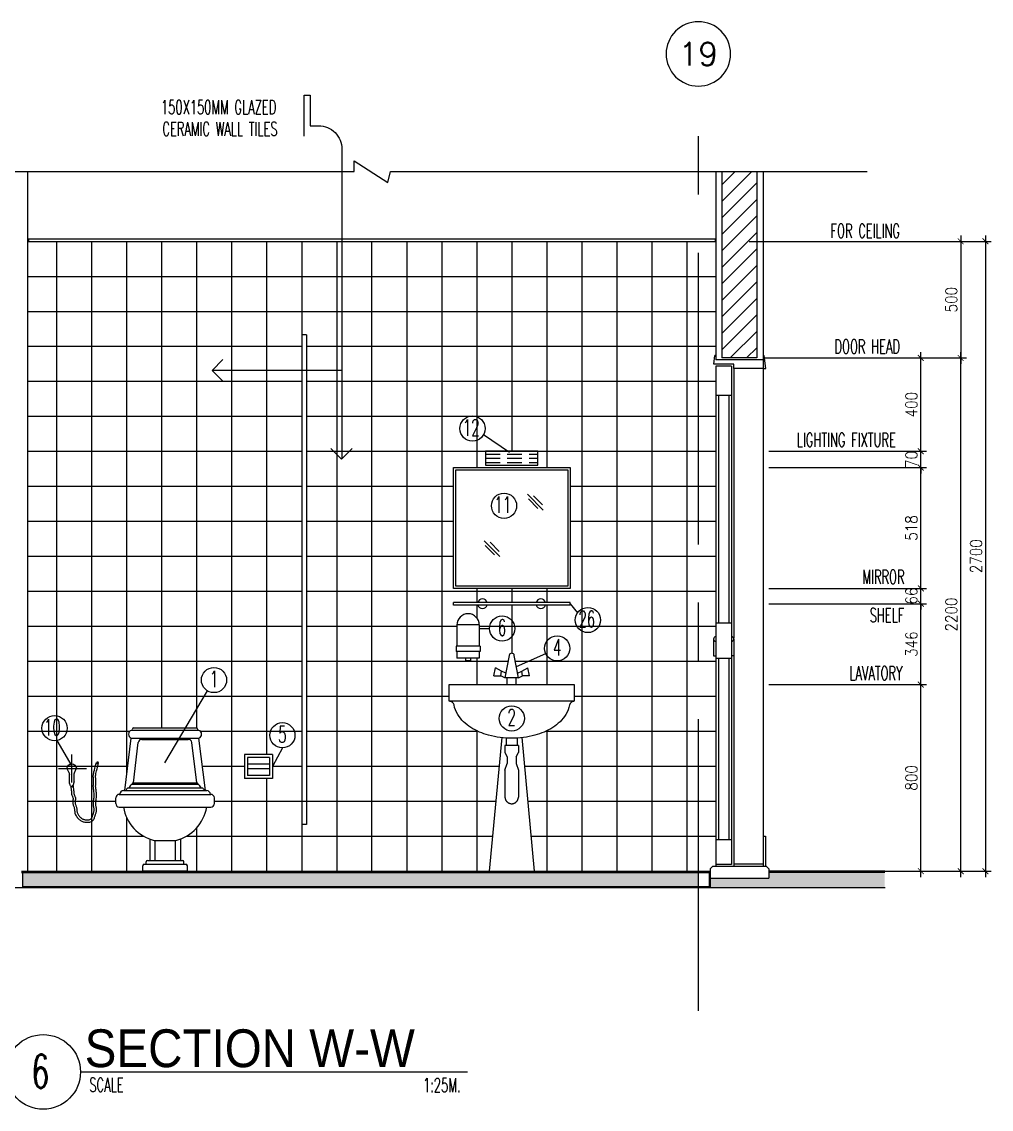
# Model space of a CAD drawing. Extents: x -171191 to -142314, y 196391 to 216316.
# Drawn here: x -158593 to -154439, y 203964 to 208626 of the extents above; entities that cross this region are included whole.
import ezdxf
from ezdxf.enums import TextEntityAlignment as Align

# ---------------------------------------------------------------- set-up
doc = ezdxf.new("R2010")
doc.units = 0
doc.header["$LTSCALE"] = 500
doc.header["$MEASUREMENT"] = 0
for name, pattern in [('CENTER2', [1.125, 0.75, -0.125, 0.125, -0.125]), ('CENTERX2', [4, 2.5, -0.5, 0.5, -0.5]), ('HIDDEN', [0.375, 0.25, -0.125]), ('HIDDEN2', [0.1875, 0.125, -0.0625])]:
    doc.linetypes.add(name, pattern=pattern)
doc.layers.get('0').update_dxf_attribs({"linetype": 'CONTINUOUS'})
doc.layers.get('DEFPOINTS').update_dxf_attribs({"linetype": 'CONTINUOUS'})
for name, color, linetype in [('A-SFIX', 2, 'CONTINUOUS'), ('AX-CR', 2, 'CONTINUOUS'), ('AX-TXT', 2, 'CONTINUOUS'), ('AXES', 11, 'CENTERX2'), ('AXIS', 11, 'CENTER2'), ('DIM1', 2, 'CONTINUOUS'), ('Dimout', 4, 'CONTINUOUS'), ('DW', 7, 'CONTINUOUS'), ('ELE', 3, 'CONTINUOUS'), ('ELV', 7, 'CONTINUOUS'), ('FIX', 2, 'CONTINUOUS'), ('HATCH', 8, 'CONTINUOUS'), ('HatchA', 11, 'CONTINUOUS'), ('PART', 9, 'CONTINUOUS'), ('Plaster', 7, 'CONTINUOUS'), ('SANI', 2, 'CONTINUOUS'), ('SETTING', 3, 'CONTINUOUS'), ('Tile', 5, 'CONTINUOUS'), ('TITLE', 1, 'CONTINUOUS'), ('TXT', 2, 'CONTINUOUS'), ('TXT1', 2, 'CONTINUOUS'), ('WALL', 6, 'CONTINUOUS'), ('WallPartition', 2, 'CONTINUOUS'), ('Windows', 9, 'CONTINUOUS')]:
    doc.layers.add(name, color=color, linetype=linetype)
doc.styles.add('DIM', font='simplex.shx', dxfattribs={"width": 0.85})
doc.styles.add('ROMANS', font='romans.shx', dxfattribs={"width": 0.6})
doc.styles.add('TTXT', font='swisse.ttf', dxfattribs={"width": 0.9})
doc.dimstyles.new('DIM1-25', dxfattribs={"dimscale": 25, "dimtxt": 2, "dimasz": 1, "dimexe": 1, "dimexo": 1, "dimgap": 0.6, "dimtad": 1, "dimdec": 0, "dimdsep": 46, "dimtxsty": 'DIM', "dimblk1": 'ARCHTICK', "dimblk2": 'ARCHTICK', "dimsah": 1, "dimcen": 0.09, "dimdle": 1, "dimclrd": 256, "dimclrt": 2, "dimadec": 0, "dimazin": 0, "dimtfac": 1, "dimtdec": 0, "dimtix": 1, "dimtmove": 1, "dimatfit": 3, "dimldrblk": 'ARCHTICK', "dimfxl": 0, "dimtvp": 2, "dimtolj": 1, "dimtzin": 0, "dimarcsym": 0})

# ---------------------------------------------------------------- blocks, each defined once
blk = doc.blocks.new('A$C69CD438C')
at = {"layer": 'A-SFIX'}
for p, q in [((76.8, 614.7, 658.7), (345.8, 614.7, 658.7)), ((38.4, 345.8, 658.7), (65.9, 570.8, 658.7)), ((65.9, 603.8, 658.7), (356.8, 603.8, 658.7)), ((65.9, 570.8, 658.7), (356.8, 570.8, 658.7)), ((111.9, 565, 658.7), (310.7, 565, 658.7)), ((384.2, 345.8, 658.7), (356.8, 570.8, 658.7)), ((75.6, 378.7, 658.7), (96.7, 551.5, 658.7)), ((347, 378.7, 658.7), (326, 551.5, 658.7)), ((70, 373.2, 658.7), (352.6, 373.2, 658.7)), ((75.6, 378.7, 658.7), (347, 378.7, 658.7)), ((15.4, 329.3, 658.7), (407.3, 329.3, 658.7)), ((32.9, 345.8, 658.7), (389.7, 345.8, 658.7)), ((51.2, 356.8, 658.7), (371.4, 356.8, 658.7)), ((0, 289.8, 658.7), (0, 314, 658.7)), ((422.6, 289.8, 658.7), (422.6, 314, 658.7)), ((15.4, 274.4, 658.7), (407.3, 274.4, 658.7)), ((145.5, 137.8, 658.7), (145.5, 46.1, 658.7)), ((164.7, 131.7, 658.7), (258, 131.7, 658.7)), ((167.4, 131.7, 658.7), (167.4, 46.1, 658.7)), ((255.2, 131.7, 658.7), (255.2, 46.1, 658.7)), ((277.2, 137.8, 658.7), (277.2, 46.1, 658.7)), ((115.6, 0, 658.7), (115.6, 23.1, 658.7)), ((307.1, 0), (115.6, 0)), ((122.2, 29.6, 658.7), (300.5, 29.6, 658.7)), ((130.5, 29.6, 658.7), (130.5, 39.5, 658.7)), ((137.1, 46.1, 658.7), (285.5, 46.1, 658.7)), ((292.1, 29.6, 658.7), (292.1, 39.5, 658.7)), ((307.1, 0, 658.7), (307.1, 23.1, 658.7))]:
    blk.add_line(p, q, dxfattribs=at)
for centre, radius, start, end in [((79.6, 606.5, 658.7), 8.68, 108.4349, 198.4349), ((343, 606.5, 658.7), 8.68, 341.5651, 71.5651), ((72.7, 587.3, 658.7), 17.8, 112.6199, 247.3801), ((111.9, 549.6, 658.7), 15.4, 90, 173.047), ((310.7, 549.6, 658.7), 15.4, 6.953, 90), ((349.9, 587.3, 658.7), 17.8, 292.6199, 67.3801), ((92.8, 342.2, 658.7), 38.5, 126.2886, 157.7863), ((76.4, 372.4, 658.7), 6.42, 96.9853, 172.0974), ((346.2, 372.4, 658.7), 6.42, 7.9026, 83.0147), ((329.8, 342.2, 658.7), 38.5, 22.2137, 53.7114), ((15.4, 314, 658.7), 15.4, 90, 180), ((35.7, 326.6, 658.7), 19.4, 98.1301, 171.8699), ((58.5, 343.3, 658.7), 15.3, 118.3046, 170.726), ((364.2, 343.3, 658.7), 15.3, 9.274, 61.6954), ((387, 326.6, 658.7), 19.4, 8.1301, 81.8699), ((407.3, 314, 658.7), 15.4, 0, 90), ((15.4, 289.8, 658.7), 15.4, 180, 270), ((407.3, 289.8, 658.7), 15.4, 270, 0), ((208.2, 304.1, 658.7), 177.8, 189.598, 255.8207), ((214.4, 304.1, 658.7), 177.8, 284.1793, 350.402), ((122.2, 23.1, 658.7), 6.59, 90, 180), ((137.1, 39.5, 658.7), 6.59, 90, 180), ((285.5, 39.5, 658.7), 6.59, 0, 90), ((300.5, 23.1, 658.7), 6.59, 0, 90)]:
    blk.add_arc(centre, radius, start, end, dxfattribs=at)
blk = doc.blocks.new('_ARCHTICK')
at = {"color": 0, "linetype": 'ByBlock', "const_width": 0.15}
blk.add_lwpolyline([(-0.5, -0.5), (0.5, 0.5)], dxfattribs=at)
blk = doc.blocks.new('*D137')
at = {"layer": 'DEFPOINTS', "color": 0}
for p in [(-155362.3, 207184.8), (-154569.6, 207184.8), (-155391.8, 204984.8)]:
    blk.add_point(p, dxfattribs=at)
at = {"layer": 'Dimout', "color": 0, "lineweight": -2}
for p, q in [((-155337.3, 207184.8), (-154544.6, 207184.8)), ((-155366.8, 204984.8), (-154544.6, 204984.8))]:
    blk.add_line(p, q, dxfattribs=at)
at = {"layer": 'Dimout', "lineweight": -2}
blk.add_line((-154569.6, 204959.8), (-154569.6, 207209.8), dxfattribs=at)
at = {"layer": 'Dimout', "lineweight": -2, "xscale": 25, "yscale": 25, "zscale": 25}
for p, rotation in [((-154569.6, 207184.8), 90), ((-154569.6, 204984.8), 270)]:
    blk.add_blockref('_ARCHTICK', p, dxfattribs=dict(at, rotation=rotation))
at = {"layer": 'Dimout', "color": 2, "insert": (-154609.6, 206084.8), "char_height": 50, "attachment_point": 5, "rotation": 90, "style": 'DIM'}
blk.add_mtext('\\A1;2200', dxfattribs=at)
blk = doc.blocks.new('*D136')
at = {"layer": 'DEFPOINTS', "color": 0}
for p in [(-155416.8, 205784.8), (-154740.5, 205784.8), (-155391.8, 204984.8)]:
    blk.add_point(p, dxfattribs=at)
at = {"layer": 'Dimout', "color": 0, "lineweight": -2}
for p, q in [((-155391.8, 205784.8), (-154715.5, 205784.8)), ((-155366.8, 204984.8), (-154715.5, 204984.8))]:
    blk.add_line(p, q, dxfattribs=at)
at = {"layer": 'Dimout', "lineweight": -2}
blk.add_line((-154740.5, 204959.8), (-154740.5, 205809.8), dxfattribs=at)
at = {"layer": 'Dimout', "lineweight": -2, "xscale": 25, "yscale": 25, "zscale": 25}
for p, rotation in [((-154740.5, 205784.8), 90), ((-154740.5, 204984.8), 270)]:
    blk.add_blockref('_ARCHTICK', p, dxfattribs=dict(at, rotation=rotation))
at = {"layer": 'Dimout', "color": 2, "insert": (-154780.5, 205384.8), "char_height": 50, "attachment_point": 5, "rotation": 90, "style": 'DIM'}
blk.add_mtext('\\A1;800', dxfattribs=at)
blk = doc.blocks.new('*D135')
at = {"layer": 'DEFPOINTS', "color": 0}
for p in [(-155501.5, 207684.8), (-155442.1, 207184.8), (-154569.6, 207184.8)]:
    blk.add_point(p, dxfattribs=at)
at = {"layer": 'Dimout', "lineweight": -2}
blk.add_line((-154569.6, 207709.8), (-154569.6, 207159.8), dxfattribs=at)
at = {"layer": 'Dimout', "color": 0, "lineweight": -2}
for p, q in [((-155476.5, 207684.8), (-154544.6, 207684.8)), ((-155417.1, 207184.8), (-154544.6, 207184.8))]:
    blk.add_line(p, q, dxfattribs=at)
at = {"layer": 'Dimout', "lineweight": -2, "xscale": 25, "yscale": 25, "zscale": 25}
for p, rotation in [((-154569.6, 207684.8), 90), ((-154569.6, 207184.8), 270)]:
    blk.add_blockref('_ARCHTICK', p, dxfattribs=dict(at, rotation=rotation))
at = {"layer": 'Dimout', "color": 2, "insert": (-154609.6, 207434.8), "char_height": 50, "attachment_point": 5, "rotation": 90, "style": 'DIM'}
blk.add_mtext('\\A1;500', dxfattribs=at)
blk = doc.blocks.new('*D134')
at = {"layer": 'DEFPOINTS', "color": 0}
for p in [(-155416.8, 206131.2), (-154740.5, 206131.2), (-155416.8, 205784.8)]:
    blk.add_point(p, dxfattribs=at)
at = {"layer": 'Dimout', "color": 0, "lineweight": -2}
for p, q in [((-155391.8, 206131.2), (-154715.5, 206131.2)), ((-155391.8, 205784.8), (-154715.5, 205784.8))]:
    blk.add_line(p, q, dxfattribs=at)
at = {"layer": 'Dimout', "lineweight": -2}
blk.add_line((-154740.5, 205759.8), (-154740.5, 206156.2), dxfattribs=at)
at = {"layer": 'Dimout', "lineweight": -2, "xscale": 25, "yscale": 25, "zscale": 25}
for p, rotation in [((-154740.5, 206131.2), 90), ((-154740.5, 205784.8), 270)]:
    blk.add_blockref('_ARCHTICK', p, dxfattribs=dict(at, rotation=rotation))
at = {"layer": 'Dimout', "color": 2, "insert": (-154780.5, 205958), "char_height": 50, "attachment_point": 5, "rotation": 90, "style": 'DIM'}
blk.add_mtext('\\A1;346', dxfattribs=at)
blk = doc.blocks.new('*D133')
at = {"layer": 'DEFPOINTS', "color": 0}
for p in [(-155403.3, 207184.8), (-154740.5, 207184.8), (-155416.8, 206784.8)]:
    blk.add_point(p, dxfattribs=at)
at = {"layer": 'Dimout', "color": 0, "lineweight": -2}
for p, q in [((-155378.3, 207184.8), (-154715.5, 207184.8)), ((-155391.8, 206784.8), (-154715.5, 206784.8))]:
    blk.add_line(p, q, dxfattribs=at)
at = {"layer": 'Dimout', "lineweight": -2}
blk.add_line((-154740.5, 206759.8), (-154740.5, 207209.8), dxfattribs=at)
at = {"layer": 'Dimout', "lineweight": -2, "xscale": 25, "yscale": 25, "zscale": 25}
for p, rotation in [((-154740.5, 207184.8), 90), ((-154740.5, 206784.8), 270)]:
    blk.add_blockref('_ARCHTICK', p, dxfattribs=dict(at, rotation=rotation))
at = {"layer": 'Dimout', "color": 2, "insert": (-154780.5, 206984.8), "char_height": 50, "attachment_point": 5, "rotation": 90, "style": 'DIM'}
blk.add_mtext('\\A1;400', dxfattribs=at)
blk = doc.blocks.new('*D132')
at = {"layer": 'DEFPOINTS', "color": 0}
for p in [(-155416.8, 206784.8), (-154740.5, 206784.8), (-155416.8, 206714.8)]:
    blk.add_point(p, dxfattribs=at)
at = {"layer": 'Dimout', "color": 0, "lineweight": -2}
for p, q in [((-155391.8, 206784.8), (-154715.5, 206784.8)), ((-155391.8, 206714.8), (-154715.5, 206714.8))]:
    blk.add_line(p, q, dxfattribs=at)
at = {"layer": 'Dimout', "lineweight": -2}
for p, q in [((-154740.5, 206784.8), (-154740.5, 206809.8)), ((-154740.5, 206714.8), (-154740.5, 206784.8)), ((-154740.5, 206714.8), (-154740.5, 206689.8))]:
    blk.add_line(p, q, dxfattribs=at)
at = {"layer": 'Dimout', "lineweight": -2, "xscale": 25, "yscale": 25, "zscale": 25}
for p, rotation in [((-154740.5, 206784.8), 270), ((-154740.5, 206714.8), 90)]:
    blk.add_blockref('_ARCHTICK', p, dxfattribs=dict(at, rotation=rotation))
at = {"layer": 'Dimout', "color": 2, "insert": (-154780.5, 206749.8), "char_height": 50, "attachment_point": 5, "rotation": 90, "style": 'DIM'}
blk.add_mtext('\\A1;70', dxfattribs=at)
blk = doc.blocks.new('*D131')
at = {"layer": 'DEFPOINTS', "color": 0}
for p in [(-155416.8, 206714.8), (-154740.5, 206714.8), (-155416.8, 206197.1)]:
    blk.add_point(p, dxfattribs=at)
at = {"layer": 'Dimout', "lineweight": -2}
blk.add_line((-154740.5, 206172.1), (-154740.5, 206739.8), dxfattribs=at)
at = {"layer": 'Dimout', "color": 0, "lineweight": -2}
for p, q in [((-155391.8, 206714.8), (-154715.5, 206714.8)), ((-155391.8, 206197.1), (-154715.5, 206197.1))]:
    blk.add_line(p, q, dxfattribs=at)
at = {"layer": 'Dimout', "lineweight": -2, "xscale": 25, "yscale": 25, "zscale": 25}
for p, rotation in [((-154740.5, 206714.8), 90), ((-154740.5, 206197.1), 270)]:
    blk.add_blockref('_ARCHTICK', p, dxfattribs=dict(at, rotation=rotation))
at = {"layer": 'Dimout', "color": 2, "insert": (-154780.5, 206456), "char_height": 50, "attachment_point": 5, "rotation": 90, "style": 'DIM'}
blk.add_mtext('\\A1;518', dxfattribs=at)
blk = doc.blocks.new('*D130')
at = {"layer": 'DEFPOINTS', "color": 0}
for p in [(-155416.8, 206197.1), (-154740.5, 206197.1), (-155416.8, 206131.2)]:
    blk.add_point(p, dxfattribs=at)
at = {"layer": 'Dimout', "lineweight": -2}
for p, q in [((-154740.5, 206197.1), (-154740.5, 206222.1)), ((-154740.5, 206131.2), (-154740.5, 206197.1)), ((-154740.5, 206131.2), (-154740.5, 206106.2))]:
    blk.add_line(p, q, dxfattribs=at)
at = {"layer": 'Dimout', "color": 0, "lineweight": -2}
for p, q in [((-155391.8, 206197.1), (-154715.5, 206197.1)), ((-155391.8, 206131.2), (-154715.5, 206131.2))]:
    blk.add_line(p, q, dxfattribs=at)
at = {"layer": 'Dimout', "lineweight": -2, "xscale": 25, "yscale": 25, "zscale": 25}
for p, rotation in [((-154740.5, 206197.1), 270), ((-154740.5, 206131.2), 90)]:
    blk.add_blockref('_ARCHTICK', p, dxfattribs=dict(at, rotation=rotation))
at = {"layer": 'Dimout', "color": 2, "insert": (-154780.5, 206164.2), "char_height": 50, "attachment_point": 5, "rotation": 90, "style": 'DIM'}
blk.add_mtext('\\A1;66', dxfattribs=at)
blk = doc.blocks.new('A$C753C42D5')
at = {"layer": 'SANI', "linetype": 'Continuous'}
for p, q in [((0.2568, 0.9248), (0.2394, 0.8287)), ((0.2968, 0.8287), (0.2793, 0.9248)), ((0.1923, 0.8373), (0.1985, 0.8714)), ((0.225, 0.8568), (0.1985, 0.8714)), ((0.2215, 0.8373), (0.225, 0.8568)), ((0.2429, 0.8483), (0.225, 0.8568)), ((0.2933, 0.8483), (0.3112, 0.8568)), ((0.3112, 0.8568), (0.3377, 0.8714)), ((0.3147, 0.8373), (0.3112, 0.8568)), ((0.3439, 0.8373), (0.3377, 0.8714)), ((0.1923, 0.8373), (0.2215, 0.8373)), ((0.2394, 0.8287), (0.2215, 0.8373)), ((0.2968, 0.8287), (0.2394, 0.8287)), ((0.2489, 0.8), (0.2489, 0.8287)), ((0.2872, 0.8), (0.2872, 0.8287)), ((0.2968, 0.8287), (0.3147, 0.8373)), ((0.3439, 0.8373), (0.3147, 0.8373)), ((0.2252, 0.5724), (0.1713, 0)), ((0.3109, 0.5724), (0.3648, 0))]:
    blk.add_line(p, q, dxfattribs=at)
at = {"layer": 'SANI', "linetype": 'HIDDEN2'}
for p, q in [((0.2441, 0.57), (0.2441, 0.5382)), ((0.292, 0.57), (0.292, 0.5382)), ((0.2968, 0.5382), (0.2394, 0.5382)), ((0.2394, 0.5382), (0.2394, 0.5094)), ((0.2968, 0.5382), (0.2968, 0.5094)), ((0.2394, 0.5094), (0.2489, 0.4903)), ((0.2489, 0.4903), (0.2489, 0.4616)), ((0.2872, 0.4903), (0.2968, 0.5094)), ((0.2872, 0.4903), (0.2872, 0.4616)), ((0.2394, 0.4328), (0.2489, 0.4616)), ((0.2394, 0.4328), (0.2394, 0.3179)), ((0.2872, 0.4616), (0.2968, 0.4328)), ((0.2968, 0.4328), (0.2968, 0.3179))]:
    blk.add_line(p, q, dxfattribs=at)
at = {"layer": 'SANI', "linetype": 'Continuous'}
blk.add_lwpolyline([(0.5362, 0.8), (0.5362, 0.789), (0.5362, 0.7282), (0, 0.7282), (0, 0.789), (0, 0.8)], close=True, dxfattribs=at)
for points in [[(0.5158, 0.7124, -0.107261), (0.5003, 0.6716, -0.107169), (0.4442, 0.6162, -0.077294), (0.3677, 0.5829, -0.06439), (0.2685, 0.57, -0.06439), (0.1694, 0.5829, -0.077294), (0.0929, 0.6162, -0.107169), (0.0368, 0.6716, -0.107938), (0.0212, 0.7126, -0.000994)], [(0.517, 0.7282, -0.000994), (0.517, 0.7278, -0.145509)]]:
    blk.add_lwpolyline(points, format="xyb", dxfattribs=at)
for centre, radius, start, end in [((0.2681, 0.9226), 0.0115, 9.5273, 170.4727), ((0.0024, 0.709), 0.0191, 10.8078, 88.4915), ((0.5347, 0.709), 0.0191, 89.1936, 170.0196)]:
    blk.add_arc(centre, radius, start, end, dxfattribs=at)
at = {"layer": 'SANI', "linetype": 'HIDDEN2'}
blk.add_arc((0.2681, 0.3179), 0.0287, 180, 0, dxfattribs=at)
blk = doc.blocks.new('A$C24F356C9')
at = {"layer": 'SANI'}
for p, q in [((0, 0.1021), (0.12, 0.1021)), ((0, 0.1021), (0, 0)), ((0.12, 0.1021), (0.12, 0)), ((0.0128, 0.0893), (0.1072, 0.0893)), ((0.0128, 0.0893), (0.0128, 0.0128)), ((0.0128, 0.0606), (0.1072, 0.0606)), ((0.1072, 0.0893), (0.1072, 0.0128)), ((0, 0), (0.12, 0)), ((0.0128, 0.0414), (0.1072, 0.0414)), ((0.0128, 0.0128), (0.1072, 0.0128))]:
    blk.add_line(p, q, dxfattribs=at)
blk = doc.blocks.new('A$C54676CD1')
at = {"layer": 'AXIS', "linetype": 'CENTER2', "ltscale": 10}
for p, q in [((0.1153, 0.1709), (0.1153, 0.29)), ((0.1716, 0.2302), (0.0525, 0.2302))]:
    blk.add_line(p, q, dxfattribs=at)
at = {"layer": 'DIM1', "linetype": 'HIDDEN'}
for points in [[(0.1196, 0.156), (0.1183, 0.1482), (0.1175, 0.142), (0.117, 0.1369), (0.1167, 0.1328), (0.1165, 0.1294), (0.1164, 0.1262), (0.1161, 0.1231), (0.1155, 0.1198), (0.1146, 0.1167), (0.1135, 0.1137), (0.1124, 0.1111), (0.1114, 0.1087), (0.1105, 0.1066), (0.1099, 0.1048), (0.1094, 0.1033), (0.1092, 0.1022), (0.1092, 0.1011), (0.1093, 0.0997), (0.1095, 0.0979), (0.1099, 0.0957), (0.1104, 0.0932), (0.1108, 0.0902), (0.111, 0.0869), (0.1109, 0.0832), (0.1103, 0.0796), (0.1094, 0.0762), (0.1084, 0.0731), (0.1073, 0.0702), (0.1063, 0.0674), (0.1053, 0.0648), (0.1046, 0.0625), (0.104, 0.0602), (0.1036, 0.058), (0.1033, 0.0555), (0.1031, 0.0527), (0.1028, 0.0497), (0.1025, 0.0464), (0.102, 0.0428), (0.1012, 0.039), (0.1, 0.0351), (0.0983, 0.0312), (0.0963, 0.0275), (0.094, 0.0241), (0.0915, 0.0208), (0.0889, 0.0178), (0.0862, 0.0149), (0.0834, 0.0123), (0.0806, 0.01), (0.0778, 0.0079), (0.0749, 0.0061), (0.0719, 0.0045), (0.0689, 0.0032), (0.0658, 0.0022), (0.0627, 0.0014), (0.0595, 0.0008), (0.0563, 0.0004), (0.0529, 0.0001), (0.0494, 0), (0.0458, 0.0001), (0.042, 0.0004), (0.0382, 0.001), (0.0344, 0.0021), (0.0306, 0.0036), (0.0269, 0.0059), (0.0237, 0.0088), (0.0212, 0.012), (0.0194, 0.0153), (0.018, 0.0186), (0.0169, 0.0217), (0.016, 0.0246), (0.0152, 0.0273), (0.0145, 0.0298), (0.0137, 0.0322), (0.0128, 0.0347), (0.0119, 0.0374), (0.011, 0.0402), (0.0102, 0.0433), (0.0095, 0.0465), (0.0091, 0.05), (0.0089, 0.0537), (0.0092, 0.0573), (0.0097, 0.0607), (0.0103, 0.064), (0.011, 0.0671), (0.0116, 0.0702), (0.012, 0.0732), (0.0124, 0.0763), (0.0125, 0.0795), (0.0124, 0.0831), (0.012, 0.087), (0.0115, 0.0913), (0.0109, 0.0959), (0.0102, 0.1007), (0.0096, 0.1057), (0.0092, 0.1108), (0.009, 0.1161), (0.009, 0.1212), (0.0094, 0.1262), (0.0099, 0.1309), (0.0105, 0.1354), (0.0111, 0.1396), (0.0117, 0.1435), (0.0122, 0.1471), (0.0125, 0.1503), (0.0126, 0.1533), (0.0126, 0.1563), (0.0125, 0.1592), (0.0123, 0.1622), (0.012, 0.1652), (0.0118, 0.1684), (0.0116, 0.1717), (0.0115, 0.1752), (0.0116, 0.1787), (0.0118, 0.1822), (0.012, 0.1855), (0.0123, 0.1887), (0.0126, 0.1917), (0.0127, 0.1946), (0.0128, 0.1973), (0.0128, 0.1998), (0.0125, 0.2023), (0.0121, 0.2051), (0.0113, 0.2089), (0.0101, 0.214), (0.0085, 0.2207), (0.0062, 0.2293), (0.0034, 0.2403), (0, 0.254)], [(0.1097, 0.1576), (0.1084, 0.1496), (0.1076, 0.1431), (0.107, 0.1378), (0.1067, 0.1334), (0.1066, 0.1299), (0.1064, 0.127), (0.1062, 0.1244), (0.1057, 0.1221), (0.1051, 0.1197), (0.1042, 0.1174), (0.1032, 0.115), (0.1022, 0.1127), (0.1012, 0.1103), (0.1004, 0.1079), (0.0997, 0.1056), (0.0993, 0.1032), (0.0992, 0.1009), (0.0993, 0.0986), (0.0997, 0.0963), (0.1001, 0.0939), (0.1005, 0.0916), (0.1009, 0.0892), (0.101, 0.0867), (0.1009, 0.0842), (0.1005, 0.0817), (0.0998, 0.0791), (0.099, 0.0764), (0.098, 0.0737), (0.0969, 0.0709), (0.0959, 0.0681), (0.095, 0.0653), (0.0942, 0.0624), (0.0937, 0.0595), (0.0933, 0.0565), (0.0931, 0.0535), (0.0929, 0.0506), (0.0926, 0.0476), (0.0922, 0.0446), (0.0915, 0.0416), (0.0906, 0.0386), (0.0893, 0.0356), (0.0877, 0.0327), (0.0858, 0.0298), (0.0837, 0.0271), (0.0815, 0.0245), (0.0792, 0.0221), (0.0768, 0.0198), (0.0745, 0.0179), (0.0722, 0.0162), (0.0699, 0.0148), (0.0676, 0.0136), (0.0653, 0.0126), (0.063, 0.0118), (0.0605, 0.0112), (0.0579, 0.0107), (0.0552, 0.0103), (0.0523, 0.0101), (0.0493, 0.01), (0.0463, 0.0101), (0.0433, 0.0103), (0.0404, 0.0108), (0.0376, 0.0116), (0.0351, 0.0126), (0.0329, 0.0139), (0.0311, 0.0156), (0.0296, 0.0176), (0.0283, 0.0198), (0.0273, 0.0222), (0.0264, 0.0248), (0.0256, 0.0274), (0.0248, 0.0301), (0.024, 0.0328), (0.0232, 0.0354), (0.0223, 0.038), (0.0214, 0.0405), (0.0206, 0.043), (0.0199, 0.0456), (0.0194, 0.0482), (0.019, 0.0508), (0.019, 0.0535), (0.0192, 0.0562), (0.0196, 0.0591), (0.0201, 0.062), (0.0208, 0.0652), (0.0214, 0.0685), (0.022, 0.0719), (0.0223, 0.0756), (0.0225, 0.0795), (0.0223, 0.0837), (0.022, 0.088), (0.0214, 0.0926), (0.0208, 0.0972), (0.0201, 0.102), (0.0196, 0.1067), (0.0192, 0.1115), (0.019, 0.1162), (0.019, 0.1208), (0.0193, 0.1253), (0.0198, 0.1297), (0.0204, 0.134), (0.021, 0.1381), (0.0216, 0.1421), (0.0221, 0.146), (0.0225, 0.1497), (0.0226, 0.1532), (0.0226, 0.1565), (0.0225, 0.1598), (0.0222, 0.1629), (0.022, 0.166), (0.0217, 0.1691), (0.0216, 0.1721), (0.0215, 0.1752), (0.0216, 0.1783), (0.0217, 0.1815), (0.022, 0.1846), (0.0223, 0.1878), (0.0225, 0.191), (0.0227, 0.1942), (0.0228, 0.1973), (0.0227, 0.2004), (0.0225, 0.2035), (0.0219, 0.2069), (0.0211, 0.2111), (0.0199, 0.2163), (0.0182, 0.2231), (0.0159, 0.2318), (0.0131, 0.2428), (0.0097, 0.2564)]]:
    blk.add_lwpolyline(points, dxfattribs=at)
at = {"layer": 'DIM1'}
blk.add_circle((0.0046, 0.2544), 0.00364, dxfattribs=at)
at = {"layer": 'SETTING'}
for p, q in [((0.1037, 0.2112), (0.0958, 0.229)), ((0.1053, 0.1733), (0.1053, 0.2039)), ((0.1253, 0.1733), (0.1253, 0.2039)), ((0.1268, 0.2112), (0.1347, 0.229)), ((0.1067, 0.1648), (0.1058, 0.1685)), ((0.1089, 0.1585), (0.1067, 0.1648)), ((0.1144, 0.1503), (0.1089, 0.1585)), ((0.1147, 0.1503), (0.1205, 0.1567)), ((0.1223, 0.1606), (0.1235, 0.1639)), ((0.124, 0.1658), (0.1247, 0.1685))]:
    blk.add_line(p, q, dxfattribs=at)
for centre, radius, start, end in [((0.1153, 0.2302), 0.02, 4.7712, 175.2288), ((0.1013, 0.2314), 0.006, 175.2288, 203.9684), ((0.0873, 0.2039), 0.018, 0, 23.9684), ((0.0973, 0.206), 0.008, 0, 23.9684), ((0.1433, 0.2039), 0.018, 156.0316, 180), ((0.1333, 0.206), 0.008, 156.0316, 180), ((0.1292, 0.2314), 0.006, 336.0316, 4.7712), ((0.1253, 0.1733), 0.02, 180, 193.7048), ((0.1034, 0.1672), 0.02, 328.3138, 340.7517), ((0.1046, 0.1705), 0.02, 340.7517, 346.2952), ((0.1053, 0.1733), 0.02, 346.2952, 0)]:
    blk.add_arc(centre, radius, start, end, dxfattribs=at)
blk = doc.blocks.new('walling')
at = {"layer": 'ELV'}
blk.add_line((0.1363, -1.1797), (-0.4198, -1.1797), dxfattribs=at)
blk.add_lwpolyline([(-0.025, -0.176), (-0.025, 0), (0, 0), (0, -0.1306), (0.0363, -0.1306, -0.414214), (0.1363, -0.2306), (0.1363, -1.5582)], format="xyb", dxfattribs=at)
at = {"layer": 'WALL'}
for p, q in [((-0.4198, -1.1797), (-0.3736, -1.1334)), ((-0.4198, -1.1797), (-0.3736, -1.2259)), ((0.1345, -1.56), (0.0882, -1.5137)), ((0.1345, -1.56), (0.1808, -1.5137))]:
    blk.add_line(p, q, dxfattribs=at)
at = {"layer": 'TXT', "style": 'ROMANS', "width": 0.6}
for s, p in [('150X150MM GLAZED', (-0.639, -0.0816)), ('CERAMIC WALL TILES', (-0.6331, -0.1746))]:
    blk.add_text(s, height=0.06, dxfattribs=at).set_placement(p)
blk = doc.blocks.new('AXU')
at = {"layer": 'AX-CR'}
blk.add_circle((0, 350), 350, dxfattribs=at)
at = {"layer": 'AX-TXT', "style": 'ROMANS'}
blk.add_attdef('AX', text='', height=250, dxfattribs=at).set_placement((0, 350), align=Align.MIDDLE)
blk = doc.blocks.new('*D138')
at = {"layer": 'DEFPOINTS', "color": 0}
for p in [(-154569.6, 207684.8), (-154569.6, 204984.8), (-154463.7, 204984.8)]:
    blk.add_point(p, dxfattribs=at)
at = {"layer": 'Dimout', "lineweight": -2}
blk.add_line((-154463.7, 207709.8), (-154463.7, 204959.8), dxfattribs=at)
at = {"layer": 'Dimout', "color": 0, "lineweight": -2}
for p, q in [((-154544.6, 207684.8), (-154438.7, 207684.8)), ((-154544.6, 204984.8), (-154438.7, 204984.8))]:
    blk.add_line(p, q, dxfattribs=at)
at = {"layer": 'Dimout', "lineweight": -2, "xscale": 25, "yscale": 25, "zscale": 25}
for p, rotation in [((-154463.7, 207684.8), 90), ((-154463.7, 204984.8), 270)]:
    blk.add_blockref('_ARCHTICK', p, dxfattribs=dict(at, rotation=rotation))
at = {"layer": 'Dimout', "color": 2, "insert": (-154503.7, 206334.8), "char_height": 50, "attachment_point": 5, "rotation": 90, "style": 'DIM'}
blk.add_mtext('\\A1;2700', dxfattribs=at)

msp = doc.modelspace()

# ---------------------------------------------------------------- hatches: boundary and pattern name
at = {"layer": 'HATCH'}
h = msp.add_hatch(dxfattribs=at)
h.set_pattern_fill('AR-SAND', color=256, scale=25, style=0)
h.set_pattern_definition([(37.5, (48302.03, -36782.923), (-1.574834, 48.170594), [0, -38, 0, -42.5, 0, -40.625]), (7.5, (48302.03, -36782.92), (44.244418, 70.553652), [0, -20.5, 0, -34.25, 0, -13.125]), (327.5, (48271.28, -36782.923), (77.8535465, 0.1414763), [0, -12.5, 0, -45, 0, -58.75]), (317.5, (48271.28, -36782.92), (75.153165, 21.941889), [0, -6.25, 0, -29.5, 0, -33.75])])
h.paths.add_polyline_path([(-160093.8, 204978.8), (-160792.7, 204978.8), (-160792.7, 204914.8), (-160093.8, 204914.8)])
h.paths.add_polyline_path([(-158747.8, 204978.8), (-160089.8, 204978.8), (-160089.8, 204918.8), (-158747.8, 204918.8)])
h.paths.add_polyline_path([(-155693.8, 204978.8), (-158589.8, 204978.8), (-158589.8, 204918.8), (-155693.8, 204918.8)])
h.paths.add_polyline_path([(-154894.9, 204978.8), (-155391.8, 204978.8), (-155391.8, 204954.8), (-155643.8, 204954.8), (-155643.8, 204914.8), (-154894.9, 204914.8)])
at = {"layer": 'HatchA'}
h = msp.add_hatch(dxfattribs=at)
h.set_pattern_fill('ANSI31', color=256, scale=400, style=0)
h.set_pattern_definition([(45, (29596.43, -15095.9), (-35.355339, 35.355339), [])])
h.paths.add_polyline_path([(-155593.8, 207984.8), (-155443.8, 207984.8), (-155443.8, 207184.8), (-155593.8, 207184.8)])

# ---------------------------------------------------------------- linework, layer by layer
msp.add_line((-155622.5, 207694.8), (-158568.8, 207694.8))
at = {"layer": 'AXES'}
msp.add_line((-155693.8, 204385.9), (-155693.8, 208350.3), dxfattribs=at)
at = {"layer": 'DW'}
for p, q in [((-156614.6, 206856.2), (-156502.5, 206780.4)), ((-156243.8, 206131.2), (-156211.3, 206092.5)), ((-156632.7, 206024.9), (-156588.8, 206024.9)), ((-156473.8, 205861.6), (-156348, 205918)), ((-157980.8, 205449.9), (-157797.1, 205757.8)), ((-158443.4, 205544.7), (-158379.3, 205435)), ((-157476.4, 205513.5), (-157519.3, 205433.8))]:
    msp.add_line(p, q, dxfattribs=at)
at = {"layer": 'ELE'}
msp.add_lwpolyline([(-158643.8, 207984.8), (-157168.5, 207984.8), (-157168.5, 208030), (-157025.1, 207936.5), (-157013.3, 207984.8), (-156900.1, 207984.8), (-154970.4, 207984.8)], dxfattribs=at)
at = {"layer": 'FIX'}
for p, q in [((-156359.1, 206532.8), (-156426.7, 206600.5)), ((-156381.2, 206540.2), (-156421.8, 206580.8)), ((-156361.5, 206554.9), (-156400.9, 206594.3)), ((-156544.7, 206333.1), (-156612.4, 206400.7)), ((-156547.2, 206355.2), (-156586.5, 206394.6)), ((-156566.9, 206340.5), (-156607.4, 206381.1))]:
    msp.add_line(p, q, dxfattribs=at)
at = {"layer": 'FIX', "color": 2}
for p, q in [((-156743.8, 206125.8), (-156743.8, 206136.6)), ((-156243.8, 206136.6), (-156743.8, 206136.6)), ((-156243.8, 206125.8), (-156743.8, 206125.8)), ((-156243.8, 206125.8), (-156243.8, 206136.6))]:
    msp.add_line(p, q, dxfattribs=at)
for points in [[(-156243.8, 206714.8), (-156243.8, 206197.1), (-156743.8, 206197.1), (-156743.8, 206714.8)], [(-156253.8, 206704.8), (-156253.8, 206207.1), (-156733.8, 206207.1), (-156733.8, 206704.8)]]:
    msp.add_lwpolyline(points, close=True, dxfattribs=at)
for centre in [(-156661.8, 206882.3), (-156526.6, 206551.3), (-156167.2, 206061.4), (-156534.8, 206024.9), (-156298.8, 205940), (-157769.5, 205804.1), (-156493.5, 205639.7), (-158452.6, 205597.9), (-157476.4, 205567.5)]:
    msp.add_circle(centre, 54, dxfattribs=at)
for centre, start, end in [((-156618.8, 206131.2), 15.2023, 164.7977), ((-156618.8, 206131.2), 195.2023, 344.7977), ((-156368.8, 206131.2), 15.2023, 164.7977), ((-156368.8, 206131.2), 195.2023, 344.7977)]:
    msp.add_arc(centre, 20.6, start, end, dxfattribs=at)
at = {"layer": 'HATCH', "linetype": 'HIDDEN2'}
for p, q in [((-156606.3, 206772.8), (-156381.3, 206772.8)), ((-156606.3, 206754.8), (-156381.3, 206754.8)), ((-156606.3, 206736.8), (-156381.3, 206736.8))]:
    msp.add_line(p, q, dxfattribs=at)
at = {"layer": 'PART', "linetype": 'ByBlock'}
for p, q in [((-157393.8, 207284.8), (-157393.8, 205184.8)), ((-157373.8, 207284.8), (-157373.8, 205184.8))]:
    msp.add_line(p, q, dxfattribs=at)
at = {"layer": 'Plaster'}
for p, q in [((-158568.8, 207984.8), (-158568.8, 204984.8)), ((-155618.8, 207984.8), (-155618.8, 207177.4)), ((-155416.8, 207984.8), (-155416.8, 207177.4)), ((-158565.1, 207694.8), (-158565.1, 207684.8)), ((-158565.1, 207694.8), (-158565.1, 207684.8)), ((-155622.5, 207694.8), (-155622.5, 207684.8)), ((-155622.5, 207694.8), (-155622.5, 207684.8)), ((-155416.8, 205014.8), (-155542.3, 205014.8)), ((-158593.8, 204984.8), (-155643.8, 204984.8)), ((-158593.8, 204978.8), (-155643.8, 204978.8)), ((-154894.9, 204984.8), (-155391.8, 204984.8))]:
    msp.add_line(p, q, dxfattribs=at)
at = {"layer": 'SANI'}
for p, q in [((-156361.2, 206714.8), (-156343.1, 206714.8)), ((-156728.6, 206040.4), (-156728.6, 205949.4)), ((-156632.7, 206040.4), (-156728.6, 206040.4)), ((-156632.7, 206040.4), (-156632.7, 205949.4)), ((-156732.4, 205949.4), (-156732.4, 205926.4)), ((-156628.8, 205949.4), (-156732.4, 205949.4)), ((-156628.8, 205926.4), (-156732.4, 205926.4)), ((-156728.6, 205926.4), (-156728.6, 205898.1)), ((-156632.7, 205926.4), (-156632.7, 205898.1)), ((-156628.8, 205949.4), (-156628.8, 205926.4)), ((-156632.7, 205898.1), (-156728.6, 205898.1)), ((-156691.2, 205898.1), (-156691.2, 205886.5)), ((-156670.1, 205886.5), (-156691.2, 205886.5)), ((-156670.1, 205898.1), (-156670.1, 205886.5))]:
    msp.add_line(p, q, dxfattribs=at)
at = {"layer": 'SANI', "color": 6}
msp.add_line((-158341.5, 204124.2), (-156683.8, 204124.2), dxfattribs=at)
at = {"layer": 'SANI'}
msp.add_lwpolyline([(-156606.3, 206724.8), (-156381.3, 206724.8), (-156381.3, 206784.8), (-156606.3, 206784.8)], close=True, dxfattribs=at)
msp.add_arc((-156680.6, 206040.4), 47.9, 0, 180, dxfattribs=at)
at = {"layer": 'Tile'}
for p, q in [((-158568.8, 207684.8), (-155618.8, 207684.8)), ((-158443.8, 207684.8), (-158443.8, 204984.8)), ((-158293.8, 207684.8), (-158293.8, 204984.8)), ((-158143.8, 207684.8), (-158143.8, 205399.4)), ((-157993.8, 207684.8), (-157993.8, 205599.5)), ((-157843.8, 207684.8), (-157843.8, 205599.5)), ((-157693.8, 207684.8), (-157693.8, 204984.8)), ((-157543.8, 207684.8), (-157543.8, 205484.8)), ((-157393.8, 207684.8), (-157393.8, 204984.8)), ((-157243.8, 207684.8), (-157243.8, 204984.8)), ((-157093.8, 204984.8), (-157093.8, 207684.8)), ((-156943.8, 207684.8), (-156943.8, 204984.8)), ((-156793.8, 207684.8), (-156793.8, 204984.8)), ((-156643.8, 207684.8), (-156643.8, 206714.8)), ((-156493.8, 207684.8), (-156493.8, 206784.8)), ((-156343.8, 207684.8), (-156343.8, 206714.8)), ((-156193.8, 207684.8), (-156193.8, 204984.8)), ((-156043.8, 207684.8), (-156043.8, 204984.8)), ((-155893.8, 207684.8), (-155893.8, 204984.8)), ((-155743.8, 207684.8), (-155743.8, 204984.8)), ((-158568.8, 207534.8), (-155618.8, 207534.8)), ((-158568.8, 207384.8), (-155618.8, 207384.8)), ((-158568.8, 207234.8), (-157393.8, 207234.8)), ((-157373.8, 207234.8), (-155618.8, 207234.8)), ((-158568.8, 207084.8), (-157393.8, 207084.8)), ((-157373.8, 207084.8), (-155618.8, 207084.8)), ((-158568.8, 206934.8), (-157393.8, 206934.8)), ((-157373.8, 206934.8), (-155618.8, 206934.8)), ((-158568.8, 206784.8), (-157393.8, 206784.8)), ((-157373.8, 206784.8), (-155618.8, 206784.8)), ((-158568.8, 206634.8), (-157393.8, 206634.8)), ((-157373.8, 206634.8), (-156743.8, 206634.8)), ((-156243.8, 206634.8), (-155618.8, 206634.8)), ((-158568.8, 206484.8), (-157393.8, 206484.8)), ((-157373.8, 206484.8), (-156743.8, 206484.8)), ((-156243.8, 206484.8), (-155618.8, 206484.8)), ((-158568.8, 206334.8), (-157393.8, 206334.8)), ((-157373.8, 206334.8), (-156743.8, 206334.8)), ((-156243.8, 206334.8), (-155618.8, 206334.8)), ((-158568.8, 206184.8), (-157393.8, 206184.8)), ((-157373.8, 206184.8), (-155618.8, 206184.8)), ((-156643.8, 206197.1), (-156643.8, 206136.6)), ((-156493.8, 206197.1), (-156493.8, 206136.6)), ((-156343.8, 206197.1), (-156343.8, 206136.6)), ((-156643.8, 206125.8), (-156643.8, 206071.2)), ((-156493.8, 206125.8), (-156493.8, 205918.8)), ((-156343.8, 206125.8), (-156343.8, 205784.8)), ((-158568.8, 206034.8), (-157393.8, 206034.8)), ((-157373.8, 206034.8), (-156728.6, 206034.8)), ((-156632.7, 206034.8), (-155618.8, 206034.8)), ((-158568.8, 205884.8), (-157393.8, 205884.8)), ((-157373.8, 205884.8), (-156509.6, 205884.8)), ((-156643.8, 205898.1), (-156643.8, 205784.8)), ((-156478, 205884.8), (-155618.8, 205884.8)), ((-158568.8, 205734.8), (-157393.8, 205734.8)), ((-157373.8, 205734.8), (-156761.9, 205734.8)), ((-156225.7, 205734.8), (-155618.8, 205734.8)), ((-158568.8, 205584.8), (-158130.4, 205584.8)), ((-157828.2, 205584.8), (-157393.8, 205584.8)), ((-157373.8, 205584.8), (-156639.6, 205584.8)), ((-156643.8, 205586.9), (-156643.8, 204984.8)), ((-156347.1, 205584.8), (-155618.8, 205584.8)), ((-156343.8, 205586.4), (-156343.8, 204984.8)), ((-158568.8, 205434.8), (-158139.5, 205434.8)), ((-157819.1, 205434.8), (-157639.3, 205434.8)), ((-157519.3, 205434.8), (-157393.8, 205434.8)), ((-157373.8, 205434.8), (-156548.2, 205434.8)), ((-156439.4, 205434.8), (-155618.8, 205434.8)), ((-157543.8, 205382.7), (-157543.8, 204984.8)), ((-158568.8, 205284.8), (-158190.6, 205284.8)), ((-157768, 205284.8), (-156562.3, 205284.8)), ((-156425.3, 205284.8), (-155618.8, 205284.8)), ((-158143.8, 205214.4), (-158143.8, 204984.8)), ((-158568.8, 205134.8), (-158071.1, 205134.8)), ((-157887.5, 205134.8), (-156576.4, 205134.8)), ((-157843.8, 205170.3), (-157843.8, 204984.8)), ((-156411.2, 205134.8), (-155618.8, 205134.8))]:
    msp.add_line(p, q, dxfattribs=at)
at = {"layer": 'TITLE', "color": 6}
msp.add_circle((-158501.5, 204124.2), 160, dxfattribs=at)
at = {"layer": 'WALL'}
for p, q in [((-155593.8, 207984.8), (-155593.8, 207184.8)), ((-155443.8, 207984.8), (-155443.8, 207184.8)), ((-155443.8, 207184.8), (-155593.8, 207184.8)), ((-155643.8, 204994.8), (-155633.8, 205004.8)), ((-155643.8, 204994.8), (-155643.8, 204954.8)), ((-155401.8, 205004.8), (-155633.8, 205004.8)), ((-155391.8, 204994.8), (-155401.8, 205004.8)), ((-155391.8, 204994.8), (-155391.8, 204954.8)), ((-158589.8, 204978.8), (-158589.8, 204918.8)), ((-155647.8, 204978.8), (-155647.8, 204918.8)), ((-155647.8, 204978.8), (-155643.8, 204978.8)), ((-155643.8, 204954.8), (-155643.8, 204914.8)), ((-155643.8, 204954.8), (-155391.8, 204954.8)), ((-154894.9, 204978.8), (-155391.8, 204978.8)), ((-160796.8, 204914.8), (-154893.4, 204914.8)), ((-158589.8, 204918.8), (-155647.8, 204918.8))]:
    msp.add_line(p, q, dxfattribs=at)
at = {"layer": 'WallPartition', "linetype": 'HIDDEN2', "const_width": 2}
msp.add_lwpolyline([(-155645.8, 204978.8), (-155645.8, 204916.8), (-158591.8, 204916.8), (-158591.8, 204978.8)], dxfattribs=at)
at = {"layer": 'Windows'}
for p, q in [((-157373.8, 207284.8), (-157393.8, 207284.8)), ((-155627.9, 207158.8), (-155623.4, 207195.7)), ((-155618.8, 207195.7), (-155623.4, 207195.7)), ((-155416.8, 207195.7), (-155412.2, 207195.7)), ((-155405.4, 207140.2), (-155412.2, 207195.7)), ((-155542.3, 207158.8), (-155627.9, 207158.8)), ((-155416.8, 207177.4), (-155618.8, 207177.4)), ((-155618.8, 207149.5), (-155618.8, 205004.8)), ((-155551.5, 207149.5), (-155618.8, 207149.5)), ((-155551.5, 207149.5), (-155551.5, 205014.1)), ((-155542.3, 207140.2), (-155542.3, 207158.8)), ((-155542.3, 207140.2), (-155542.3, 205983.8)), ((-155416.8, 207140.2), (-155542.3, 207140.2)), ((-155416.8, 207177.4), (-155416.8, 205004.8)), ((-155416.8, 207140.2), (-155405.4, 207140.2)), ((-155551.5, 207024.1), (-155618.8, 207024.1)), ((-155607.7, 207024.1), (-155607.7, 206047.5)), ((-155562.6, 207024.1), (-155562.6, 206047.5)), ((-155551.5, 206047.5), (-155618.8, 206047.5)), ((-155628.7, 205980), (-155628.7, 205907.3)), ((-155541.6, 205980), (-155541.6, 205907.3)), ((-155628.7, 205907.3), (-155618.8, 205907.3)), ((-155551.5, 205896.4), (-155618.8, 205896.4)), ((-155607.7, 205896.4), (-155607.7, 205119.5)), ((-155562.6, 205896.4), (-155562.6, 205119.5)), ((-155541.6, 205907.3), (-155551.5, 205907.3)), ((-155542.3, 205907.3), (-155542.3, 205004.8)), ((-157373.8, 205184.8), (-157393.8, 205184.8)), ((-155416.8, 205134.8), (-155405.7, 205134.8)), ((-155405.7, 205134.8), (-155405.7, 205004.8)), ((-155551.5, 205119.5), (-155618.8, 205119.5)), ((-155551.5, 205014.1), (-155618.8, 205014.1)), ((-156590.6, 204984.8), (-156397, 204984.8))]:
    msp.add_line(p, q, dxfattribs=at)
for centre, start, end in [((-155618.8, 205980), 90, 270), ((-155551.5, 205980), 270, 90)]:
    msp.add_arc(centre, 9.89, start, end, dxfattribs=at)

# ---------------------------------------------------------------- block references
at = {"layer": 'A-SFIX'}
msp.add_blockref('A$C69CD438C', (-158190.6, 204984.8), dxfattribs=at)
at = {"layer": 'AXES'}
ref = msp.add_blockref('AXU', (-155693.8, 208626.3), dxfattribs=dict(at, xscale=-0.3942857143119909, yscale=0.3942857142828871, zscale=0.3942857142857143, rotation=180))
ref.add_attrib('AX', '19', dxfattribs={"layer": 'AX-TXT', "color": 6, "height": 98.57, "style": 'ROMANS'}).set_placement((-155693.8, 208488.3), align=Align.MIDDLE)
at = {"layer": 'Plaster', "xscale": -1000, "yscale": 1000, "zscale": 1000}
for name, p in [('A$C54676CD1', (-158264, 205194.6)), ('A$C24F356C9', (-157519.3, 205382.7))]:
    msp.add_blockref(name, p, dxfattribs=at)
at = {"layer": 'WALL', "xscale": 1000, "yscale": 1000, "zscale": 1000}
msp.add_blockref('walling', (-157357.6, 208311.1), dxfattribs=at)
at = {"layer": 'WallPartition', "xscale": 1000, "yscale": 1000, "zscale": 1000}
msp.add_blockref('A$C753C42D5', (-156761.9, 204984.8), dxfattribs=at)

# ---------------------------------------------------------------- texts
at = {"layer": 'TITLE', "style": 'ROMANS', "width": 0.6}
msp.add_text('6', height=143.9, dxfattribs=at).set_placement((-158550.2, 204054.6))
at = {"layer": 'TXT', "style": 'ROMANS', "width": 0.6}
for s, height, p in [('FOR CEILING', 60, (-155127.4, 207700.4)), ('DOOR HEAD', 60, (-155110.6, 207204)), ('12', 70, (-156703.3, 206851.4)), ('LIGHTING FIXTURE', 60, (-155271.8, 206804)), ('11', 70, (-156568, 206520.4)), ('MIRROR', 60, (-154990.6, 206216.4)), ('SHELF', 60, (-154959.8, 206051.9)), ('26', 70, (-156207.8, 206030.5)), ('6', 70, (-156553.1, 205994)), ('4', 70, (-156317, 205909.2)), ('1', 70, (-157787.8, 205773.2)), ('LAVATORY', 60, (-155047.2, 205804)), ('2', 70, (-156511.8, 205608.8)), ('10', 70, (-158498, 205567)), ('5', 70, (-157494.7, 205536.6)), ('SCALE', 60, (-158303.7, 204038.7)), ('1:25M.', 60, (-156873.6, 204037.3))]:
    msp.add_text(s, height=height, dxfattribs=at).set_placement(p)
at = {"layer": 'TXT1', "color": 6, "style": 'TTXT', "width": 0.9}
msp.add_text('SECTION W-W', height=162.094, dxfattribs=at).set_placement((-158323.7, 204144.6))

# ---------------------------------------------------------------- dimensions: what is measured, and where the dimension line sits
at = {"layer": 'Dimout'}
for base, p1, p2, picture, middle in [((-154569.6, 207184.8), (-155501.5, 207684.8), (-155442.1, 207184.8), '*D135', (-154609.6, 207434.8)), ((-154463.7, 204984.8), (-154569.6, 207684.8), (-154569.6, 204984.8), '*D138', (-154503.7, 206334.8)), ((-154740.5, 207184.8), (-155416.8, 206784.8), (-155403.3, 207184.8), '*D133', (-154780.5, 206984.8)), ((-154569.6, 207184.8), (-155391.8, 204984.8), (-155362.3, 207184.8), '*D137', (-154609.6, 206084.8)), ((-154740.5, 206784.8), (-155416.8, 206714.8), (-155416.8, 206784.8), '*D132', (-154780.5, 206749.8)), ((-154740.5, 206714.8), (-155416.8, 206197.1), (-155416.8, 206714.8), '*D131', (-154780.5, 206456)), ((-154740.5, 206197.1), (-155416.8, 206131.2), (-155416.8, 206197.1), '*D130', (-154780.5, 206164.2)), ((-154740.5, 206131.2), (-155416.8, 205784.8), (-155416.8, 206131.2), '*D134', (-154780.5, 205958)), ((-154740.5, 205784.8), (-155391.8, 204984.8), (-155416.8, 205784.8), '*D136', (-154780.5, 205384.8))]:
    dim = msp.add_linear_dim(base=base, p1=p1, p2=p2, angle=90, dimstyle='DIM1-25', dxfattribs=at)
    dim.commit()
    dim.dimension.update_dxf_attribs({"geometry": picture, "text_midpoint": middle})

doc.saveas('drawing.dxf')
